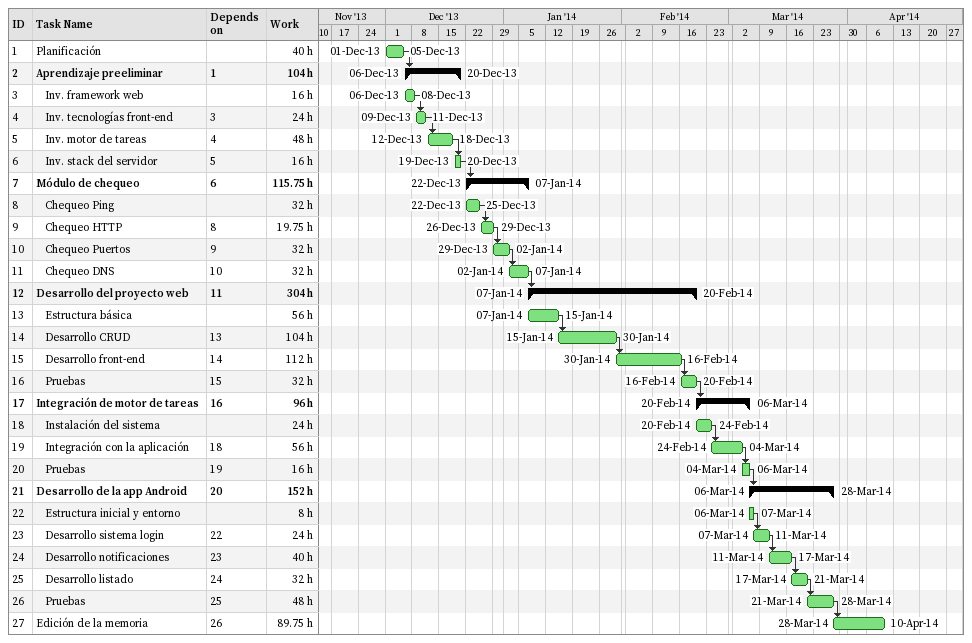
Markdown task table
| ID | Level | Task | Start | Finish | Predecessors | Work (h) |
|---|---|---|---|---|---|---|
| 1 | 1 | Planificación | 2013-12-01 | 2013-12-05 |  | 40 |
| 2 | 1 | **Aprendizaje preeliminar** | 2013-12-06 | 2013-12-20 | 1 | 104 |
| 3 | 2 | Inv. framework web | 2013-12-06 | 2013-12-08 |  | 16 |
| 4 | 2 | Inv. tecnologías front-end | 2013-12-09 | 2013-12-11 | 3 | 24 |
| 5 | 2 | Inv. motor de tareas | 2013-12-12 | 2013-12-18 | 4 | 48 |
| 6 | 2 | Inv. stack del servidor | 2013-12-19 | 2013-12-20 | 5 | 16 |
| 7 | 1 | **Módulo de chequeo** | 2013-12-22 | 2014-01-07 | 6 | 115.75 |
| 8 | 2 | Chequeo Ping | 2013-12-22 | 2013-12-25 |  | 32 |
| 9 | 2 | Chequeo HTTP | 2013-12-26 | 2013-12-29 | 8 | 19.75 |
| 10 | 2 | Chequeo Puertos | 2013-12-29 | 2014-01-02 | 9 | 32 |
| 11 | 2 | Chequeo DNS | 2014-01-02 | 2014-01-07 | 10 | 32 |
| 12 | 1 | **Desarrollo del proyecto web** | 2014-01-07 | 2014-02-20 | 11 | 304 |
| 13 | 2 | Estructura básica | 2014-01-07 | 2014-01-15 |  | 56 |
| 14 | 2 | Desarrollo CRUD | 2014-01-15 | 2014-01-30 | 13 | 104 |
| 15 | 2 | Desarrollo front-end | 2014-01-30 | 2014-02-16 | 14 | 112 |
| 16 | 2 | Pruebas | 2014-02-16 | 2014-02-20 | 15 | 32 |
| 17 | 1 | **Integración de motor de tareas** | 2014-02-20 | 2014-03-06 | 16 | 96 |
| 18 | 2 | Instalación del sistema | 2014-02-20 | 2014-02-24 |  | 24 |
| 19 | 2 | Integración con la aplicación | 2014-02-24 | 2014-03-04 | 18 | 56 |
| 20 | 2 | Pruebas | 2014-03-04 | 2014-03-06 | 19 | 16 |
| 21 | 1 | **Desarrollo de la app Android** | 2014-03-06 | 2014-03-28 | 20 | 152 |
| 22 | 2 | Estructura inicial y entorno | 2014-03-06 | 2014-03-07 |  | 8 |
| 23 | 2 | Desarrollo sistema login | 2014-03-07 | 2014-03-11 | 22 | 24 |
| 24 | 2 | Desarrollo notificaciones | 2014-03-11 | 2014-03-17 | 23 | 40 |
| 25 | 2 | Desarrollo listado | 2014-03-17 | 2014-03-21 | 24 | 32 |
| 26 | 2 | Pruebas | 2014-03-21 | 2014-03-28 | 25 | 48 |
| 27 | 1 | Edición de la memoria | 2014-03-28 | 2014-04-10 | 26 | 89.75 |
